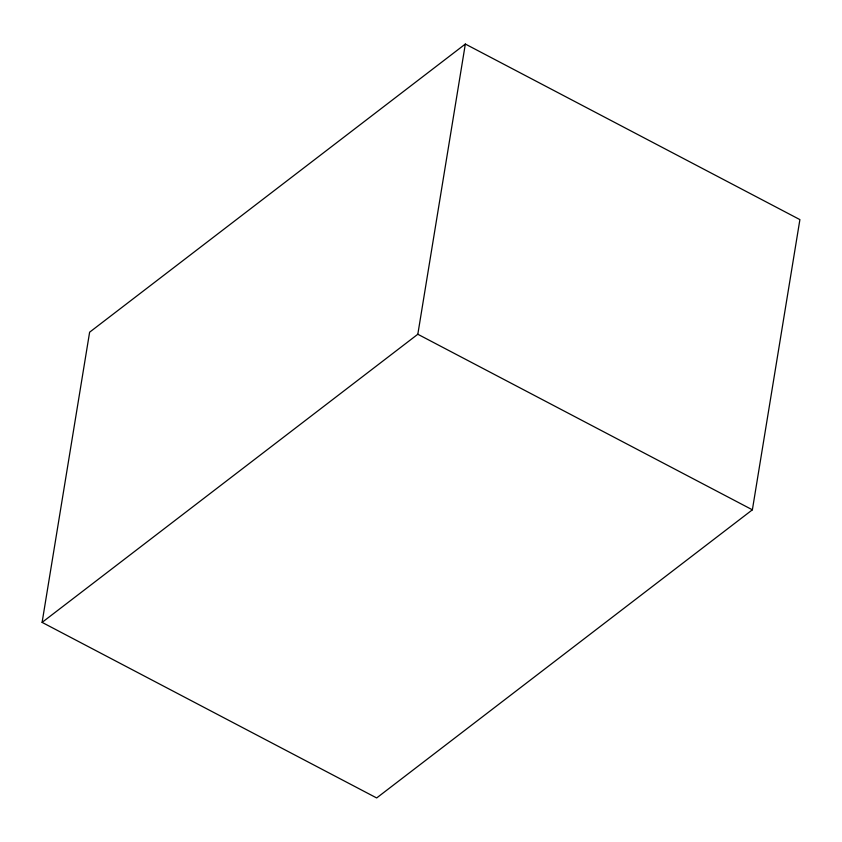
<?xml version="1.0" encoding="UTF-8"?>
<svg xmlns="http://www.w3.org/2000/svg" width="842" height="842" viewBox="0 0 842 842"><rect width="100%" height="100%" fill="white"/><g stroke="black" fill="none" stroke-linecap="round" stroke-linejoin="round"><path stroke-width="1.26" d="M42.1 622.385L89.62 332.19L465.342 44.047L799.9 219.615L752.38 509.81L376.658 797.953L42.1 622.385L417.821 334.253L465.342 44.047M417.821 334.253L752.38 509.81"/></g></svg>
